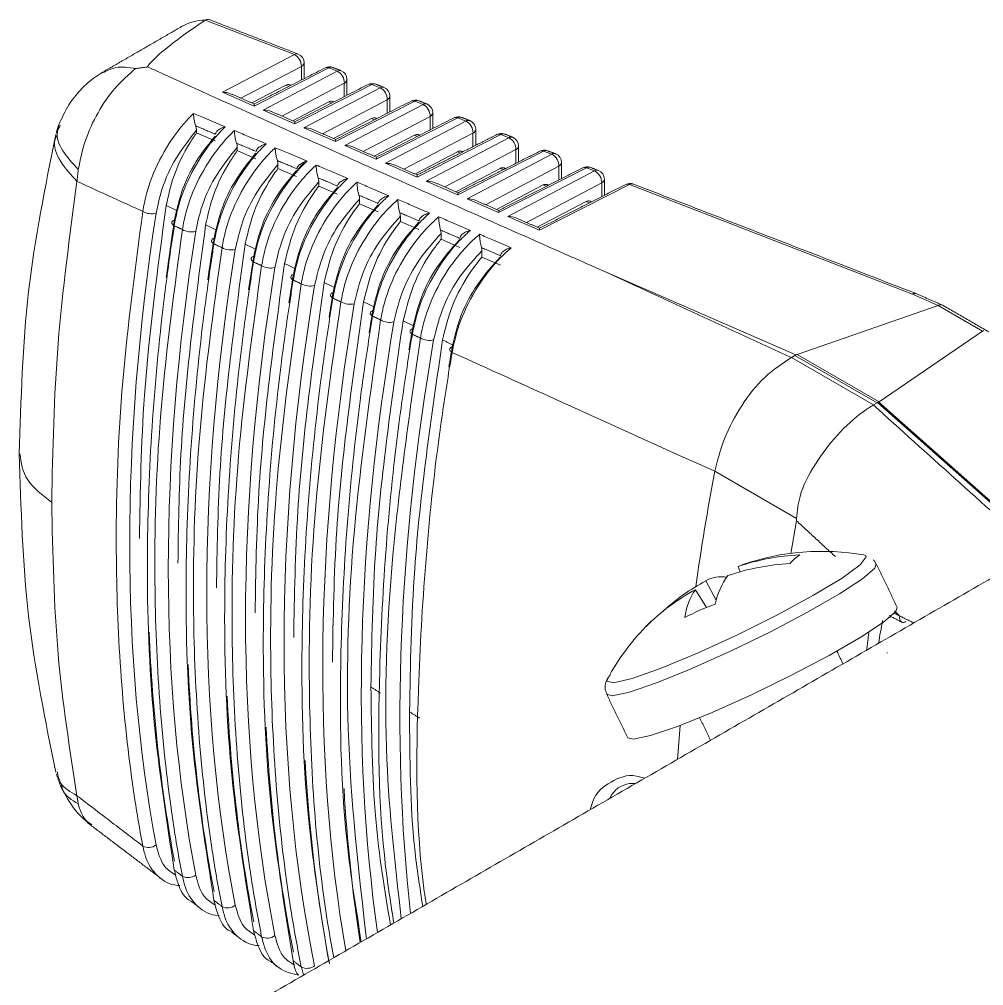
# Model space of a CAD drawing. Extents: x 12.1 to 108.7, y 1 to 80.4.
# Drawn here: x 72.065 to 73.103, y 63.331 to 64.37 of the extents above; entities that cross this region are included whole.
import ezdxf

# ---------------------------------------------------------------- set-up
doc = ezdxf.new("R2010")
doc.units = 0
doc.header["$MEASUREMENT"] = 0
doc.linetypes.add('SLD-Solid', pattern=[0])
doc.layers.add('OBJECT', color=7, linetype='CONTINUOUS')

msp = doc.modelspace()

# ---------------------------------------------------------------- linework, layer by layer
at = {"layer": 'OBJECT', "linetype": 'SLD-Solid', "lineweight": 15}
for p, q in [((72.3612, 64.3322), (72.2654, 64.3693)), ((72.2838, 64.2916), (72.3612, 64.3322)), ((72.3688, 64.3193), (72.3038, 64.2852)), ((72.3984, 64.3178), (72.3178, 64.2768)), ((72.3688, 64.3049), (72.3688, 64.3193)), ((72.4073, 64.3143), (72.3984, 64.3178)), ((72.3277, 64.2725), (72.4073, 64.3143)), ((72.3156, 64.2801), (72.352, 64.2992)), ((72.4149, 64.3015), (72.3476, 64.2661)), ((72.3552, 64.298), (72.352, 64.2992)), ((72.4446, 64.2999), (72.3617, 64.2577)), ((72.3715, 64.2534), (72.4534, 64.2964)), ((72.4149, 64.2869), (72.4149, 64.3015)), ((72.4534, 64.2964), (72.4446, 64.2999)), ((72.3178, 64.2768), (72.2838, 64.2916)), ((72.3594, 64.261), (72.3981, 64.2813)), ((72.4611, 64.2836), (72.3915, 64.2471)), ((72.4014, 64.28), (72.3981, 64.2813)), ((72.4908, 64.2819), (72.4055, 64.2386)), ((72.4153, 64.2343), (72.4996, 64.2785)), ((72.4611, 64.269), (72.4611, 64.2836)), ((72.4996, 64.2785), (72.4908, 64.2819)), ((72.3617, 64.2577), (72.3277, 64.2725)), ((72.5072, 64.2657), (72.4353, 64.228)), ((72.5072, 64.2511), (72.5072, 64.2657)), ((72.4033, 64.2419), (72.4443, 64.2634)), ((72.4475, 64.2621), (72.4443, 64.2634)), ((72.537, 64.264), (72.4493, 64.2195)), ((72.4592, 64.2152), (72.5457, 64.2606)), ((72.5457, 64.2606), (72.537, 64.264)), ((72.256, 64.2507), (72.256, 64.248)), ((72.256, 64.248), (72.2759, 64.2393)), ((72.4055, 64.2386), (72.3715, 64.2534)), ((72.4471, 64.2228), (72.4904, 64.2455)), ((72.5533, 64.2478), (72.4791, 64.2089)), ((72.4937, 64.2442), (72.4904, 64.2455)), ((72.5831, 64.2461), (72.4932, 64.2004)), ((72.5533, 64.2332), (72.5533, 64.2478)), ((72.5918, 64.2428), (72.5831, 64.2461)), ((72.4493, 64.2195), (72.4153, 64.2343)), ((72.503, 64.1961), (72.5918, 64.2428)), ((72.2998, 64.2323), (72.2998, 64.2289)), ((72.2998, 64.2289), (72.3198, 64.2202)), ((72.4909, 64.2037), (72.5365, 64.2276)), ((72.5995, 64.2299), (72.523, 64.1898)), ((72.5399, 64.2263), (72.5365, 64.2276)), ((72.6293, 64.2282), (72.537, 64.1813)), ((72.5469, 64.1771), (72.638, 64.2249)), ((72.5995, 64.2152), (72.5995, 64.2299)), ((72.638, 64.2249), (72.6293, 64.2282)), ((72.3436, 64.2138), (72.3436, 64.2098)), ((72.3586, 64.2003), (72.3688, 64.2132)), ((72.4932, 64.2004), (72.4592, 64.2152)), ((72.3436, 64.2098), (72.3636, 64.2011)), ((72.5348, 64.1846), (72.5827, 64.2097)), ((72.6456, 64.212), (72.5668, 64.1707)), ((72.6755, 64.2103), (72.5809, 64.1623)), ((72.5861, 64.2084), (72.5827, 64.2097)), ((72.5907, 64.158), (72.6841, 64.207)), ((72.6456, 64.1973), (72.6456, 64.212)), ((72.6841, 64.207), (72.6755, 64.2103)), ((72.3875, 64.1953), (72.3875, 64.1908)), ((72.537, 64.1813), (72.503, 64.1961)), ((72.5786, 64.1655), (72.6288, 64.1919)), ((72.6917, 64.1941), (72.6107, 64.1516)), ((72.7217, 64.1924), (72.6247, 64.1432)), ((72.6322, 64.1905), (72.6288, 64.1919)), ((72.6917, 64.1794), (72.6917, 64.1941)), ((73.0258, 64.0745), (72.7217, 64.1924)), ((72.3875, 64.1908), (72.4075, 64.1821)), ((72.4313, 64.1768), (72.4313, 64.1717)), ((72.4313, 64.1717), (72.4513, 64.163)), ((72.5809, 64.1623), (72.5469, 64.1771)), ((72.6225, 64.1464), (72.6749, 64.174)), ((72.6784, 64.1726), (72.6749, 64.174)), ((72.4752, 64.1583), (72.4752, 64.1526)), ((72.4752, 64.1526), (72.4951, 64.1439)), ((72.6247, 64.1432), (72.5907, 64.158)), ((72.519, 64.1397), (72.519, 64.1335)), ((72.519, 64.1335), (72.539, 64.1248)), ((72.5629, 64.121), (72.5629, 64.1144)), ((72.5629, 64.1144), (72.5828, 64.1057)), ((72.6965, 64.0981), (72.9005, 64.0092)), ((73.0537, 64.0623), (73.0258, 64.0745)), ((73.0535, 64.0622), (72.9019, 64.0097)), ((73.0535, 64.0622), (73.0537, 64.0623)), ((73.1014, 64.0346), (73.0535, 64.0622)), ((72.99, 63.9588), (73.1014, 64.0346)), ((72.8955, 64.0063), (72.8958, 64.0064)), ((72.8995, 64.0086), (72.8958, 64.0064)), ((72.8958, 64.0064), (72.9842, 63.9554)), ((72.9879, 63.9575), (72.8995, 64.0086)), ((72.9019, 64.0097), (72.99, 63.9588)), ((72.9842, 63.9554), (72.9838, 63.9552)), ((72.9842, 63.9554), (72.9879, 63.9575)), ((72.9884, 63.9578), (72.9879, 63.9575)), ((73.1657, 63.8006), (72.9884, 63.9578)), ((72.99, 63.9588), (72.9895, 63.9585)), ((72.9895, 63.9585), (73.1668, 63.8013)), ((72.9014, 63.8333), (72.8134, 63.8841)), ((72.9013, 63.8306), (72.895, 63.7956)), ((72.9757, 63.7931), (72.9738, 63.7939)), ((72.8405, 63.7758), (72.8385, 63.7814)), ((72.8036, 63.7661), (72.815, 63.7453)), ((72.8045, 63.7374), (72.7925, 63.7564)), ((73.0034, 63.7274), (73.0013, 63.7265))]:
    msp.add_line(p, q, dxfattribs=at)
at = {"layer": 'OBJECT', "linetype": 'SLD-Solid', "lineweight": 15, "flags": 128}
for points in [[(72.2322, 64.1542), (72.2311, 64.1537), (72.2302, 64.153), (72.2296, 64.1523), (72.2294, 64.1514), (72.2296, 64.1506), (72.2301, 64.1497), (72.2309, 64.1488), (72.2321, 64.148)], [(72.2748, 64.1347), (72.2737, 64.1342), (72.2728, 64.1335), (72.2723, 64.1328), (72.2721, 64.132), (72.2722, 64.1311), (72.2727, 64.1302), (72.2736, 64.1293), (72.2747, 64.1285)], [(72.3175, 64.1152), (72.3163, 64.1147), (72.3155, 64.1141), (72.3149, 64.1133), (72.3147, 64.1125), (72.3149, 64.1116), (72.3154, 64.1107), (72.3162, 64.1098), (72.3173, 64.109)], [(72.3601, 64.0957), (72.359, 64.0952), (72.3581, 64.0946), (72.3576, 64.0938), (72.3574, 64.093), (72.3575, 64.0921), (72.358, 64.0913), (72.3589, 64.0904), (72.36, 64.0896)], [(72.4028, 64.0763), (72.4017, 64.0758), (72.4008, 64.0751), (72.4003, 64.0744), (72.4001, 64.0736), (72.4002, 64.0727), (72.4007, 64.0718), (72.4016, 64.0709), (72.4027, 64.0701)], [(72.4455, 64.0568), (72.4444, 64.0563), (72.4435, 64.0557), (72.443, 64.0549), (72.4428, 64.0541), (72.4429, 64.0533), (72.4434, 64.0524), (72.4443, 64.0515), (72.4454, 64.0507)], [(72.4882, 64.0373), (72.4871, 64.0368), (72.4862, 64.0362), (72.4857, 64.0355), (72.4855, 64.0347), (72.4856, 64.0338), (72.4861, 64.0329), (72.487, 64.0321), (72.4881, 64.0313)], [(72.531, 64.0179), (72.5298, 64.0174), (72.529, 64.0168), (72.5284, 64.0161), (72.5282, 64.0152), (72.5284, 64.0144), (72.5289, 64.0135), (72.5297, 64.0127), (72.5308, 64.0118)], [(72.6978, 63.6602), (72.6972, 63.6582), (72.7044, 63.6562), (72.7245, 63.661), (72.7556, 63.672), (72.7946, 63.6882), (72.8378, 63.708), (72.8808, 63.7295), (72.9196, 63.7505), (72.9502, 63.7691), (72.9698, 63.7833), (72.9763, 63.7919), (72.9757, 63.7931)], [(72.6971, 63.644), (72.703, 63.6425), (72.7215, 63.6464), (72.7507, 63.6564), (72.788, 63.6714), (72.8301, 63.6903), (72.8732, 63.7113), (72.9136, 63.7326), (72.9476, 63.7522), (72.9722, 63.7684), (72.9853, 63.7798), (72.9869, 63.7844)], [(72.8385, 63.7814), (72.8413, 63.7827), (72.8434, 63.7835)], [(72.7198, 63.5972), (72.7257, 63.5957), (72.7442, 63.5996), (72.7734, 63.6095), (72.8107, 63.6246), (72.8527, 63.6435), (72.8959, 63.6645), (72.9363, 63.6857), (72.9703, 63.7053), (72.9949, 63.7216), (73.008, 63.733), (73.0096, 63.7375)], [(72.776, 63.6105), (72.7738, 63.583), (72.7732, 63.574)]]:
    msp.add_lwpolyline(points, dxfattribs=at)
at = {"layer": 'OBJECT', "linetype": 'SLD-Solid', "lineweight": 15}
for centre, radius, start, end in [((72.3638, 64.3283), 0.00472, 71.2035, 123.2248), ((72.3545, 64.3196), 0.0143, 359.0763, 62.2785), ((72.3617, 64.3234), 0.01, 0, 68.8055), ((72.3667, 64.3239), 0.00496, 294.6962, 354.6551), ((72.3989, 64.309), 0.01, 68.8055, 116.9342), ((72.3963, 64.3137), 0.00462, 62.4842, 114.3561), ((72.401, 64.3138), 0.00472, 71.2035, 123.2248), ((72.4099, 64.3104), 0.00472, 71.2035, 123.2248), ((72.4007, 64.3017), 0.0143, 359.0763, 62.2785), ((72.4078, 64.3055), 0.01, 0, 68.8055), ((72.4129, 64.306), 0.00496, 294.6962, 354.6551), ((72.4451, 64.291), 0.01, 68.8055, 116.9342), ((72.4425, 64.2958), 0.00462, 62.4842, 114.3561), ((72.4472, 64.2959), 0.00472, 71.2035, 123.2248), ((72.456, 64.2925), 0.00472, 71.2035, 123.2248), ((72.4468, 64.2838), 0.0143, 359.0763, 62.2785), ((72.4539, 64.2876), 0.01, 0, 68.8055), ((72.459, 64.2881), 0.00496, 294.6962, 354.6551), ((72.4913, 64.2731), 0.01, 68.8055, 116.9342), ((72.4886, 64.2779), 0.00462, 62.4842, 114.3561), ((72.4934, 64.278), 0.00472, 71.2035, 123.2248), ((72.5022, 64.2746), 0.00472, 71.2035, 123.2248), ((72.4929, 64.2659), 0.0143, 359.0763, 62.2785), ((72.5001, 64.2697), 0.01, 0, 68.8055), ((72.5051, 64.2702), 0.00496, 294.6962, 354.6551), ((72.5374, 64.2552), 0.01, 68.8055, 116.9342), ((72.5348, 64.2599), 0.00462, 62.4842, 114.3561), ((72.5395, 64.2601), 0.00472, 71.2035, 123.2248), ((72.5483, 64.2567), 0.00472, 71.2035, 123.2248), ((72.5391, 64.248), 0.0143, 359.0763, 62.2785), ((72.5462, 64.2518), 0.01, 0, 68.8055), ((72.5513, 64.2523), 0.00496, 294.6962, 354.6551), ((72.5836, 64.2373), 0.01, 68.8055, 116.9342), ((72.581, 64.242), 0.00462, 62.4842, 114.3561), ((72.5857, 64.2422), 0.00472, 71.2035, 123.2248), ((72.5944, 64.2388), 0.00472, 71.2035, 123.2248), ((72.5852, 64.2301), 0.0143, 359.0763, 62.2785), ((72.5923, 64.2339), 0.01, 0, 68.8055), ((72.5974, 64.2344), 0.00496, 294.6962, 354.6551), ((72.6298, 64.2194), 0.01, 68.8055, 116.9342), ((72.6272, 64.2241), 0.00462, 62.4842, 114.3561), ((72.6319, 64.2243), 0.00472, 71.2035, 123.2248), ((72.6406, 64.2209), 0.00472, 71.2035, 123.2248), ((72.6314, 64.2122), 0.0143, 359.0763, 62.2785), ((72.6385, 64.2161), 0.01, 0, 68.8055), ((72.3667, 64.2177), 0.00496, 294.6962, 354.6551), ((72.6435, 64.2165), 0.00496, 294.6962, 354.6551), ((72.676, 64.2015), 0.01, 68.8055, 116.9342), ((72.6733, 64.2062), 0.00462, 62.4842, 114.3561), ((72.6781, 64.2064), 0.00472, 71.2035, 123.2248), ((72.6867, 64.203), 0.00472, 71.2035, 123.2248), ((72.6775, 64.1944), 0.0143, 359.0763, 62.2785), ((72.6846, 64.1982), 0.01, 0, 68.8055), ((72.6897, 64.1986), 0.00496, 294.6962, 354.6551), ((72.7221, 64.1836), 0.01, 68.8055, 116.9342), ((72.7195, 64.1883), 0.00462, 62.4842, 114.3561), ((72.7242, 64.1885), 0.00472, 71.2035, 123.2248), ((72.2076, 64.1796), 0.0187, 239.8059, 285.2609), ((72.2502, 64.1602), 0.0188, 239.7922, 285.0336), ((72.2929, 64.1408), 0.0188, 239.7787, 284.8065), ((72.3355, 64.1214), 0.0189, 239.7654, 284.5795), ((72.3782, 64.1021), 0.019, 239.7522, 284.3525), ((72.4209, 64.0827), 0.0191, 239.7392, 284.1256), ((72.4637, 64.0633), 0.0192, 239.7264, 283.8989), ((72.5064, 64.044), 0.0193, 239.7137, 283.6722), ((75.5588, 63.3662), 2.7938, 169.3202, 171.8991), ((72.9286, 63.5354), 0.2624, 80.085, 108.954), ((72.9144, 63.5598), 0.2343, 92.3872, 108.8897), ((72.9366, 63.7469), 0.0568, 124.2126, 138.1308), ((72.9079, 63.5374), 0.2477, 93.1528, 108.9493), ((72.9139, 63.5622), 0.2318, 118.4256, 132.2738), ((72.8214, 63.732), 0.0385, 82.7436, 117.6892), ((72.8928, 63.7244), 0.0807, 144.1073, 168.066), ((72.8998, 63.5569), 0.2266, 118.286, 135.0523), ((72.846, 63.719), 0.0653, 145.0882, 173.1928), ((72.9215, 63.4511), 0.3093, 110.358, 116.9721), ((72.7667, 63.6961), 0.0342, 124.957, 142.5574), ((73.0179, 63.7262), 0.00573, 160.5554, 232.2582), ((72.9286, 63.5354), 0.2624, 135.2373, 151.5923), ((73.0161, 63.7256), 0.00429, 246.7068, 306.6068), ((72.2044, 63.4924), 0.0132, 241.8132, 307.9176), ((72.247, 63.4599), 0.0131, 241.8322, 308.0979), ((72.2895, 63.4273), 0.0131, 241.8511, 308.2774), ((72.3322, 63.3947), 0.0131, 241.8699, 308.456), ((72.3748, 63.3622), 0.013, 241.8887, 308.634)]:
    msp.add_arc(centre, radius, start, end, dxfattribs=at)
for centre, major_axis, ratio, start_param, end_param in [((73.8338, 65.1438), (1.6313, 0.8299), 0.038746, 2.843277, 3.084391), ((72.304, 64.2607), (-0.0646, 0.1012), 0.604584, 5.923652, 6.256547), ((72.3516, 64.2907), (0.00492, 0.00878), 0.569277, 0.080603, 0.718914), ((72.2843, 64.2828), (0.014, 0.0005), 0.628267, 0.919072, 1.582997), ((72.3183, 64.268), (-0.0003, 0.011), 0.034338, 0.016182, 0.647743), ((72.3977, 64.2729), (0.00492, 0.00878), 0.569277, 0.080603, 0.718914), ((72.3282, 64.2637), (0.014, 0.0005), 0.628267, 0.919072, 1.582997), ((72.3621, 64.2489), (-0.0003, 0.011), 0.034338, 0.016182, 0.647743), ((72.4438, 64.255), (0.00492, 0.00878), 0.569277, 0.080603, 0.718914), ((72.372, 64.2446), (0.014, 0.0005), 0.628267, 0.919072, 1.582997), ((72.49, 64.2371), (0.00492, 0.00878), 0.569277, 0.080603, 0.718914), ((72.406, 64.2298), (-0.0003, 0.011), 0.034338, 0.016182, 0.647743), ((72.4158, 64.2255), (0.014, 0.0005), 0.628267, 0.919072, 1.582997), ((72.5361, 64.2192), (0.00492, 0.00878), 0.569277, 0.080603, 0.718914), ((72.4498, 64.2107), (-0.0003, 0.011), 0.034338, 0.016182, 0.647743), ((72.4597, 64.2064), (0.014, 0.0005), 0.628267, 0.919072, 1.582997), ((72.4937, 64.1916), (-0.0003, 0.011), 0.034338, 0.016182, 0.647743), ((72.5822, 64.2013), (0.00492, 0.00878), 0.569277, 0.080603, 0.718914), ((72.5035, 64.1873), (0.014, 0.0005), 0.628267, 0.919072, 1.582997), ((72.6284, 64.1834), (0.00492, 0.00878), 0.569277, 0.080603, 0.718914), ((72.5375, 64.1725), (-0.0003, 0.011), 0.034338, 0.016182, 0.647743), ((72.5474, 64.1683), (0.014, 0.0005), 0.628267, 0.919072, 1.582997), ((72.6745, 64.1655), (0.00492, 0.00878), 0.569277, 0.080603, 0.718914), ((73.7492, 64.6936), (1.1115, 1.8919), 0.582398, 2.169762, 2.551345), ((72.5814, 64.1534), (-0.0003, 0.011), 0.034338, 0.016182, 0.647743), ((73.7419, 64.6961), (1.0831, 1.909), 0.572321, 2.15814, 2.190328), ((72.5912, 64.1492), (0.014, 0.0005), 0.628267, 0.919072, 1.582997), ((73.793, 64.6683), (1.1131, 1.8947), 0.582398, 2.166348, 2.554759), ((72.6252, 64.1344), (-0.0003, 0.011), 0.034338, 0.016182, 0.647743), ((73.7857, 64.6708), (1.0847, 1.9119), 0.572321, 2.154729, 2.178008), ((73.8368, 64.643), (1.1148, 1.8975), 0.582398, 2.162943, 2.558164), ((73.8296, 64.6455), (1.0863, 1.9147), 0.572321, 2.151325, 2.169909), ((73.8807, 64.6177), (1.1164, 1.9003), 0.582398, 2.159546, 2.561561), ((73.8734, 64.6202), (1.0879, 1.9175), 0.572321, 2.14793, 2.163611), ((77.2004, 63.6137), (13.5547, -5.7964), 0.094066, 4.414161, 4.429673), ((73.9245, 64.5923), (1.1181, 1.9031), 0.582398, 2.156157, 2.56495), ((73.9172, 64.5949), (1.0895, 1.9203), 0.572321, 2.144543, 2.15825), ((73.0263, 64.0657), (0.00381, 0.00925), 0.627458, 6.270378, 6.934303), ((73.9684, 64.567), (1.1197, 1.9059), 0.582398, 2.152776, 2.537975), ((73.9611, 64.5696), (1.0911, 1.9232), 0.572321, 2.141164, 2.153476), ((73.0538, 64.0537), (0.00451, 0.00894), 0.611471, 6.248669, 6.981626), ((74.0122, 64.5417), (1.1214, 1.9087), 0.582398, 2.149403, 2.509386), ((74.0049, 64.5443), (1.0927, 1.926), 0.572321, 2.137793, 2.149475), ((73.1276, 64.0111), (0.0265, -0.0233), 0.210002, 2.946507, 3.087108), ((74.056, 64.5164), (1.123, 1.9115), 0.582398, 2.146038, 2.480995), ((74.0488, 64.519), (1.0943, 1.9288), 0.572321, 2.13443, 2.14556), ((72.2084, 64.3095), (0.6956, -0.2962), 0.103903, 6.205233, 6.218324), ((72.2079, 64.3098), (0.7011, -0.2946), 0.096518, 6.162996, 6.176085), ((74.7004, 64.5758), (5.6696, -4.8663), 0.21421, 4.59186, 4.623677), ((74.6661, 64.1545), (1.2702, 1.8309), 0.625269, 2.197871, 2.21043), ((73.7419, 64.6961), (1.0831, 1.909), 0.572321, 2.397862, 2.545511), ((73.7857, 64.6708), (1.0847, 1.9119), 0.572321, 2.402525, 2.548922), ((73.8296, 64.6455), (1.0863, 1.9147), 0.572321, 2.40668, 2.552326), ((73.8734, 64.6202), (1.0879, 1.9175), 0.572321, 2.410427, 2.555721), ((73.9172, 64.5949), (1.0895, 1.9203), 0.572321, 2.415618, 2.546706), ((73.9611, 64.5696), (1.0911, 1.9232), 0.572321, 2.417459, 2.515544)]:
    msp.add_ellipse(centre, major_axis=major_axis, ratio=ratio, start_param=start_param, end_param=end_param, dxfattribs=at)
for points, degree in [([(72.2654, 64.3693), (72.2652, 64.3692)], 1), ([(72.3653, 64.3327), (72.2698, 64.3698)], 1), ([(72.2411, 64.363), (72.1545, 64.3129)], 1), ([(72.1905, 64.3171), (72.1829, 64.3105), (72.1678, 64.2973), (72.1493, 64.2701), (72.1352, 64.2398), (72.131, 64.219), (72.1288, 64.2085)], 3), ([(72.1905, 64.3171), (72.2034, 64.3189)], 1), ([(72.3944, 64.3179), (72.318, 64.279)], 1), ([(72.3717, 64.3063), (72.3717, 64.3234)], 1), ([(72.4114, 64.3148), (72.4025, 64.3183)], 1), ([(72.3575, 64.2992), (72.3561, 64.2997)], 1), ([(72.4406, 64.3), (72.3618, 64.26)], 1), ([(72.4178, 64.2884), (72.4178, 64.3055)], 1), ([(72.4576, 64.2969), (72.4487, 64.3004)], 1), ([(72.318, 64.2791), (72.2926, 64.2901)], 1), ([(72.4639, 64.2705), (72.4639, 64.2876)], 1), ([(72.4037, 64.2812), (72.4022, 64.2818)], 1), ([(72.4867, 64.2821), (72.4057, 64.2409)], 1), ([(72.5037, 64.2791), (72.4949, 64.2825)], 1), ([(72.3618, 64.26), (72.3364, 64.271)], 1), ([(72.5101, 64.2525), (72.5101, 64.2697)], 1), ([(72.5498, 64.2612), (72.5411, 64.2646)], 1), ([(72.1078, 64.2563), (72.1051, 64.2479)], 1), ([(72.2762, 64.2466), (72.2551, 64.2555)], 1), ([(72.4499, 64.2633), (72.4483, 64.2639)], 1), ([(72.5329, 64.2642), (72.4495, 64.2218)], 1), ([(72.4057, 64.2409), (72.3802, 64.2519)], 1), ([(72.5791, 64.2462), (72.4933, 64.2027)], 1), ([(72.4961, 64.2454), (72.4945, 64.2461)], 1), ([(72.5562, 64.2346), (72.5562, 64.2518)], 1), ([(72.596, 64.2433), (72.5872, 64.2467)], 1), ([(72.32, 64.228), (72.299, 64.2369)], 1), ([(72.6023, 64.2167), (72.6023, 64.2339)], 1), ([(72.4495, 64.2218), (72.4241, 64.2328)], 1), ([(72.6253, 64.2283), (72.5372, 64.1836)], 1), ([(72.5422, 64.2275), (72.5406, 64.2282)], 1), ([(72.6421, 64.2254), (72.6334, 64.2287)], 1), ([(72.3638, 64.2094), (72.3429, 64.2182)], 1), ([(72.4933, 64.2027), (72.4679, 64.2138)], 1), ([(72.6485, 64.1988), (72.6485, 64.2161)], 1), ([(72.1288, 64.2085), (72.1274, 64.1958)], 1), ([(72.6714, 64.2104), (72.581, 64.1645)], 1), ([(72.5884, 64.2096), (72.5867, 64.2103)], 1), ([(72.6882, 64.2075), (72.6796, 64.2108)], 1), ([(72.1982, 64.1635), (72.1274, 64.1958)], 1), ([(72.4076, 64.1907), (72.3868, 64.1996)], 1), ([(72.5372, 64.1836), (72.5118, 64.1947)], 1), ([(72.7176, 64.1925), (72.6249, 64.1454)], 1), ([(72.6346, 64.1917), (72.6329, 64.1924)], 1), ([(72.6946, 64.1808), (72.6946, 64.1982)], 1), ([(73.03, 64.075), (72.7258, 64.1929)], 1), ([(72.4514, 64.172), (72.4307, 64.1809)], 1), ([(72.581, 64.1645), (72.5556, 64.1756)], 1), ([(72.6808, 64.1738), (72.679, 64.1745)], 1), ([(72.2353, 64.1641), (72.2234, 64.1699)], 1), ([(72.4952, 64.1533), (72.4746, 64.1621)], 1), ([(72.6249, 64.1454), (72.5995, 64.1565)], 1), ([(72.2408, 64.144), (72.2321, 64.148)], 1), ([(72.2777, 64.1433), (72.2658, 64.1491)], 1), ([(72.5391, 64.1345), (72.5184, 64.1434)], 1), ([(72.2834, 64.1245), (72.2747, 64.1285)], 1), ([(72.3202, 64.1225), (72.3083, 64.1283)], 1), ([(72.5829, 64.1158), (72.5623, 64.1246)], 1), ([(72.326, 64.1051), (72.3173, 64.109)], 1), ([(72.3627, 64.1017), (72.3507, 64.1076)], 1), ([(72.3686, 64.0856), (72.36, 64.0896)], 1), ([(72.4052, 64.0811), (72.3932, 64.0869)], 1), ([(72.4113, 64.0662), (72.4027, 64.0701)], 1), ([(73.0581, 64.0627), (73.0302, 64.0749)], 1), ([(72.4476, 64.0604), (72.4356, 64.0663)], 1), ([(73.1081, 64.0339), (73.0585, 64.0625)], 1), ([(72.454, 64.0468), (72.4454, 64.0507)], 1), ([(72.4902, 64.0399), (72.4781, 64.0457)], 1), ([(72.4967, 64.0273), (72.4881, 64.0313)], 1), ([(72.5327, 64.0193), (72.5206, 64.0252)], 1), ([(73.4695, 63.976), (72.126, 63.2004)], 1), ([(72.9884, 63.9578), (72.9895, 63.9585)], 1), ([(72.8134, 63.8841), (72.8133, 63.8839)], 1), ([(72.9013, 63.8306), (72.9014, 63.8333)], 1), ([(72.943, 63.7921), (72.9013, 63.8306)], 1), ([(73.0096, 63.7375), (72.9869, 63.7844)], 1), ([(73.0009, 63.7287), (73.0144, 63.7216)], 1), ([(73.0059, 63.7316), (73.0125, 63.7281)], 1), ([(73.0125, 63.7281), (73.0065, 63.7337)], 1), ([(73.0125, 63.7281), (73.0275, 63.7208)], 1), ([(72.9767, 63.6915), (72.979, 63.7109)], 1), ([(72.9512, 63.6768), (72.9447, 63.6904)], 1), ([(72.9983, 63.6886), (72.9991, 63.6886)], 1), ([(72.4436, 63.6519), (72.4537, 63.6453)], 1), ([(72.6971, 63.644), (72.7198, 63.5972)], 1), ([(72.4851, 63.6252), (72.4956, 63.6185)], 1), ([(72.797, 63.6189), (72.8088, 63.5946)], 1), ([(72.1051, 63.5584), (72.1096, 63.5457)], 1), ([(72.1982, 63.4808), (72.1274, 63.5349)], 1), ([(72.1288, 63.5261), (72.1274, 63.5349)], 1), ([(72.1385, 63.506), (72.2172, 63.4464)], 1), ([(72.2408, 63.4483), (72.2321, 63.4549)], 1), ([(72.2508, 63.4209), (72.2597, 63.4141)], 1), ([(72.2834, 63.4157), (72.2747, 63.4224)], 1), ([(72.2933, 63.3886), (72.3023, 63.3818)], 1), ([(72.326, 63.3832), (72.3173, 63.3898)], 1), ([(72.336, 63.3563), (72.345, 63.3496)], 1), ([(72.3686, 63.3507), (72.36, 63.3573)], 1), ([(72.3713, 63.342), (72.3686, 63.3507)], 1)]:
    msp.add_open_spline(points, degree=degree, dxfattribs=at)
for points, knots in [([(72.2654, 64.3693), (72.2662, 64.3697), (72.2677, 64.3703), (72.2691, 64.3699), (72.2698, 64.3697)], [0, 0, 0, 0, 0.522289, 1, 1, 1, 1]), ([(72.1549, 64.3124), (72.1595, 64.3148), (72.1698, 64.3202), (72.1831, 64.3182), (72.1905, 64.3171)], [0, 0, 0, 0, 0.448719, 1, 1, 1, 1]), ([(72.2034, 64.3189), (72.2073, 64.3172), (72.227, 64.3082), (72.3099, 64.2706), (72.4696, 64.1984), (72.615, 64.1341), (72.6965, 64.0981)], [0, 0, 0, 0, 0.024148, 0.120739, 0.507103, 1, 1, 1, 1]), ([(72.1547, 64.3131), (72.1509, 64.3106), (72.1429, 64.3055), (72.1301, 64.2935), (72.1173, 64.2775), (72.1112, 64.264), (72.1079, 64.2567)], [0, 0, 0, 0, 0.1971537, 0.4186207, 0.6838744, 1, 1, 1, 1]), ([(72.1982, 64.1635), (72.1993, 64.1694), (72.2026, 64.1875), (72.215, 64.219), (72.2327, 64.2467), (72.2461, 64.2622), (72.2512, 64.2673), (72.2528, 64.2689)], [0, 0, 0, 0, 0.161729, 0.488573, 0.814943, 0.942319, 1, 1, 1, 1]), ([(72.2528, 64.2689), (72.2575, 64.267), (72.2688, 64.2622), (72.2802, 64.2574), (72.2869, 64.2546)], [0, 0, 0, 0, 0.412316, 1, 1, 1, 1]), ([(72.2551, 64.2555), (72.2547, 64.2566), (72.254, 64.2592), (72.2531, 64.2636), (72.2528, 64.2668), (72.2528, 64.2686), (72.2528, 64.2689), (72.2528, 64.2689)], [0, 0, 0, 0, 0.236919, 0.528787, 0.900003, 0.991341, 1, 1, 1, 1]), ([(72.1095, 64.2561), (72.1082, 64.2538), (72.104, 64.2462), (72.11, 64.229), (72.1227, 64.2152), (72.1288, 64.2085)], [0, 0, 0, 0, 0.184732, 0.606125, 1, 1, 1, 1]), ([(72.2869, 64.2546), (72.2853, 64.253), (72.2793, 64.247), (72.2652, 64.2302), (72.2475, 64.2012), (72.2361, 64.1705), (72.233, 64.1533), (72.2321, 64.148)], [0, 0, 0, 0, 0.057873, 0.218011, 0.538018, 0.858388, 1, 1, 1, 1]), ([(72.2551, 64.2555), (72.2552, 64.2553), (72.2556, 64.254), (72.2559, 64.2523), (72.256, 64.251), (72.256, 64.2507)], [0, 0, 0, 0, 0.112372, 0.784075, 1, 1, 1, 1]), ([(72.2869, 64.2546), (72.2868, 64.2546), (72.2864, 64.2545), (72.284, 64.2537), (72.2805, 64.2521), (72.2773, 64.2493), (72.2765, 64.2474), (72.2762, 64.2466)], [0, 0, 0, 0, 0.008287, 0.094553, 0.478398, 0.770552, 1, 1, 1, 1]), ([(72.1046, 64.2462), (72.0933, 64.1901), (72.0705, 64.0774), (72.0671, 63.9612), (72.0654, 63.9028)], [0, 0, 0, 0, 0.497074, 1, 1, 1, 1]), ([(72.106, 64.2457), (72.1051, 64.2439), (72.1012, 64.2356), (72.1076, 64.2173), (72.121, 64.2028), (72.1274, 64.1958)], [0, 0, 0, 0, 0.124907, 0.577908, 1, 1, 1, 1]), ([(72.256, 64.2507), (72.2484, 64.2412), (72.2333, 64.2221), (72.2185, 64.1901), (72.2143, 64.1703), (72.2125, 64.1616)], [0, 0, 0, 0, 0.357964, 0.715857, 1, 1, 1, 1]), ([(72.2234, 64.1699), (72.2257, 64.1803), (72.2306, 64.2029), (72.2438, 64.2299), (72.2536, 64.2445), (72.256, 64.248)], [0, 0, 0, 0, 0.393565, 0.855353, 1, 1, 1, 1]), ([(72.2322, 64.1542), (72.2347, 64.1654), (72.2398, 64.1879), (72.2561, 64.2199), (72.2698, 64.2369), (72.2759, 64.2445)], [0, 0, 0, 0, 0.356145, 0.712376, 1, 1, 1, 1]), ([(72.2408, 64.144), (72.2419, 64.15), (72.2452, 64.1681), (72.2577, 64.1996), (72.2757, 64.2276), (72.2896, 64.2435), (72.2951, 64.2489), (72.2967, 64.2505)], [0, 0, 0, 0, 0.159551, 0.48199, 0.803962, 0.942061, 1, 1, 1, 1]), ([(72.2967, 64.2505), (72.3014, 64.2485), (72.3128, 64.2437), (72.3242, 64.2389), (72.3308, 64.2361)], [0, 0, 0, 0, 0.4123561, 1, 1, 1, 1]), ([(72.299, 64.2369), (72.2987, 64.238), (72.2979, 64.2404), (72.2971, 64.2448), (72.2968, 64.2481), (72.2967, 64.25), (72.2967, 64.2504), (72.2967, 64.2505)], [0, 0, 0, 0, 0.225635, 0.506976, 0.868217, 0.991454, 1, 1, 1, 1]), ([(72.3308, 64.2361), (72.3292, 64.2345), (72.3231, 64.2285), (72.3089, 64.2119), (72.291, 64.1832), (72.279, 64.152), (72.2757, 64.1343), (72.2747, 64.1285)], [0, 0, 0, 0, 0.058136, 0.216179, 0.531949, 0.848067, 1, 1, 1, 1]), ([(72.299, 64.2369), (72.2991, 64.2367), (72.2995, 64.2355), (72.2998, 64.2339), (72.2998, 64.2326), (72.2998, 64.2323)], [0, 0, 0, 0, 0.097628, 0.793536, 1, 1, 1, 1]), ([(72.3308, 64.2361), (72.3308, 64.2361), (72.3302, 64.236), (72.3277, 64.2352), (72.3242, 64.2335), (72.321, 64.2307), (72.3203, 64.2288), (72.32, 64.228)], [0, 0, 0, 0, 0.008198, 0.119701, 0.493719, 0.776727, 1, 1, 1, 1]), ([(72.2998, 64.2323), (72.2922, 64.2229), (72.2769, 64.2041), (72.2615, 64.1717), (72.2571, 64.1514), (72.2551, 64.1421)], [0, 0, 0, 0, 0.352325, 0.704581, 1, 1, 1, 1]), ([(72.2658, 64.1491), (72.2682, 64.1599), (72.2733, 64.1828), (72.2871, 64.2104), (72.2973, 64.2252), (72.2998, 64.2289)], [0, 0, 0, 0, 0.398446, 0.849042, 1, 1, 1, 1]), ([(72.2748, 64.1347), (72.2774, 64.1459), (72.2825, 64.1684), (72.2991, 64.2009), (72.3133, 64.2182), (72.3198, 64.2261)], [0, 0, 0, 0, 0.350806, 0.701696, 1, 1, 1, 1]), ([(72.2834, 64.1245), (72.2845, 64.1305), (72.2879, 64.1486), (72.3005, 64.1801), (72.3188, 64.2085), (72.3331, 64.2247), (72.339, 64.2304), (72.3407, 64.232)], [0, 0, 0, 0, 0.157481, 0.475733, 0.793524, 0.941799, 1, 1, 1, 1]), ([(72.3407, 64.232), (72.3454, 64.23), (72.3567, 64.2252), (72.3681, 64.2204), (72.3748, 64.2176)], [0, 0, 0, 0, 0.412394, 1, 1, 1, 1]), ([(72.3429, 64.2182), (72.3426, 64.2193), (72.3419, 64.2218), (72.3411, 64.2261), (72.3407, 64.2295), (72.3407, 64.2314), (72.3407, 64.2319), (72.3407, 64.232)], [0, 0, 0, 0, 0.220758, 0.494543, 0.847827, 0.99156, 1, 1, 1, 1]), ([(72.3436, 64.2138), (72.3359, 64.2045), (72.3205, 64.186), (72.3045, 64.1532), (72.2999, 64.1324), (72.2977, 64.1226)], [0, 0, 0, 0, 0.347005, 0.693943, 1, 1, 1, 1]), ([(72.3748, 64.2176), (72.3731, 64.216), (72.367, 64.2101), (72.3527, 64.1937), (72.3344, 64.1651), (72.3219, 64.1335), (72.3185, 64.1153), (72.3173, 64.109)], [0, 0, 0, 0, 0.058402, 0.214452, 0.526193, 0.838268, 1, 1, 1, 1]), ([(72.326, 64.1051), (72.3271, 64.1111), (72.3306, 64.1292), (72.3432, 64.1607), (72.3619, 64.1895), (72.3766, 64.2059), (72.383, 64.2118), (72.3847, 64.2134)], [0, 0, 0, 0, 0.155511, 0.469779, 0.783591, 0.941534, 1, 1, 1, 1]), ([(72.3429, 64.2182), (72.3429, 64.2181), (72.3433, 64.2169), (72.3436, 64.2154), (72.3436, 64.2141), (72.3436, 64.2138)], [0, 0, 0, 0, 0.081377, 0.802653, 1, 1, 1, 1]), ([(72.3748, 64.2176), (72.3747, 64.2176), (72.374, 64.2174), (72.3714, 64.2166), (72.3679, 64.2148), (72.3648, 64.2121), (72.3641, 64.2102), (72.3638, 64.2094)], [0, 0, 0, 0, 0.0081139, 0.14385, 0.5082408, 0.7825536, 1, 1, 1, 1]), ([(72.3847, 64.2134), (72.3893, 64.2115), (72.4007, 64.2067), (72.4121, 64.2019), (72.4187, 64.199)], [0, 0, 0, 0, 0.41243, 1, 1, 1, 1]), ([(72.3868, 64.1996), (72.3865, 64.2006), (72.3858, 64.2031), (72.385, 64.2073), (72.3847, 64.2108), (72.3847, 64.2128), (72.3847, 64.2134), (72.3847, 64.2134)], [0, 0, 0, 0, 0.216117, 0.482661, 0.828146, 0.991661, 1, 1, 1, 1]), ([(72.3083, 64.1283), (72.3114, 64.1416), (72.3175, 64.1672), (72.3329, 64.1949), (72.3422, 64.2078), (72.3436, 64.2098)], [0, 0, 0, 0, 0.476713, 0.917132, 1, 1, 1, 1]), ([(72.3175, 64.1152), (72.3201, 64.1265), (72.3252, 64.1489), (72.3421, 64.1819), (72.3567, 64.1994), (72.3636, 64.2076)], [0, 0, 0, 0, 0.345761, 0.691605, 1, 1, 1, 1]), ([(72.1274, 64.1958), (72.1196, 64.1372), (72.1037, 64.0191), (72.1014, 63.9069), (72.1002, 63.8505)], [0, 0, 0, 0, 0.496376, 1, 1, 1, 1]), ([(72.3875, 64.1953), (72.3797, 64.1862), (72.3641, 64.1679), (72.3475, 64.1347), (72.3426, 64.1134), (72.3403, 64.1031)], [0, 0, 0, 0, 0.341978, 0.683892, 1, 1, 1, 1]), ([(72.4187, 64.199), (72.417, 64.1974), (72.4108, 64.1916), (72.3964, 64.1753), (72.3779, 64.147), (72.3649, 64.115), (72.3613, 64.0963), (72.36, 64.0896)], [0, 0, 0, 0, 0.058671, 0.212823, 0.520728, 0.828954, 1, 1, 1, 1]), ([(72.3686, 64.0856), (72.3698, 64.0916), (72.3733, 64.1098), (72.386, 64.1412), (72.405, 64.1704), (72.4202, 64.1871), (72.4269, 64.1933), (72.4286, 64.1949)], [0, 0, 0, 0, 0.153635, 0.464106, 0.774128, 0.941266, 1, 1, 1, 1]), ([(72.3868, 64.1996), (72.3868, 64.1995), (72.3872, 64.1983), (72.3875, 64.1968), (72.3875, 64.1956), (72.3875, 64.1953)], [0, 0, 0, 0, 0.063516, 0.811443, 1, 1, 1, 1]), ([(72.4187, 64.199), (72.4187, 64.199), (72.4178, 64.1988), (72.4152, 64.198), (72.4116, 64.1961), (72.4085, 64.1934), (72.4079, 64.1915), (72.4076, 64.1907)], [0, 0, 0, 0, 0.008033, 0.167032, 0.522009, 0.788055, 1, 1, 1, 1]), ([(72.4286, 64.1949), (72.4333, 64.1929), (72.4447, 64.1881), (72.456, 64.1833), (72.4627, 64.1804)], [0, 0, 0, 0, 0.412464, 1, 1, 1, 1]), ([(72.4307, 64.1809), (72.4304, 64.1819), (72.4297, 64.1843), (72.429, 64.1885), (72.4286, 64.1921), (72.4286, 64.1942), (72.4286, 64.1948), (72.4286, 64.1949)], [0, 0, 0, 0, 0.211698, 0.471304, 0.809147, 0.991758, 1, 1, 1, 1]), ([(72.3507, 64.1076), (72.354, 64.1212), (72.3603, 64.1471), (72.3762, 64.1754), (72.3858, 64.1884), (72.3875, 64.1908)], [0, 0, 0, 0, 0.477152, 0.907814, 1, 1, 1, 1]), ([(72.3601, 64.0957), (72.3628, 64.107), (72.368, 64.1295), (72.3852, 64.1629), (72.4002, 64.1806), (72.4075, 64.1891)], [0, 0, 0, 0, 0.340986, 0.682054, 1, 1, 1, 1]), ([(72.4313, 64.1768), (72.4235, 64.1678), (72.4078, 64.1497), (72.3906, 64.1162), (72.3855, 64.0944), (72.3829, 64.0836)], [0, 0, 0, 0, 0.337221, 0.67438, 1, 1, 1, 1]), ([(72.3932, 64.0869), (72.3966, 64.1008), (72.403, 64.1271), (72.4195, 64.1559), (72.4294, 64.1691), (72.4313, 64.1717)], [0, 0, 0, 0, 0.477552, 0.899063, 1, 1, 1, 1]), ([(72.4627, 64.1804), (72.4609, 64.1788), (72.4547, 64.1731), (72.4401, 64.157), (72.4214, 64.1288), (72.4079, 64.0964), (72.4041, 64.0773), (72.4027, 64.0701)], [0, 0, 0, 0, 0.058943, 0.211285, 0.515535, 0.820092, 1, 1, 1, 1]), ([(72.4113, 64.0662), (72.4125, 64.0722), (72.416, 64.0904), (72.4288, 64.1218), (72.4481, 64.1513), (72.4637, 64.1683), (72.4708, 64.1747), (72.4726, 64.1763)], [0, 0, 0, 0, 0.1518446, 0.4586955, 0.7651034, 0.9409947, 1, 1, 1, 1]), ([(72.4307, 64.1809), (72.4307, 64.1808), (72.431, 64.1797), (72.4313, 64.1783), (72.4313, 64.177), (72.4313, 64.1768)], [0, 0, 0, 0, 0.043931, 0.819919, 1, 1, 1, 1]), ([(72.4627, 64.1804), (72.4626, 64.1804), (72.4616, 64.1802), (72.4589, 64.1793), (72.4552, 64.1774), (72.4523, 64.1747), (72.4517, 64.1728), (72.4514, 64.172)], [0, 0, 0, 0, 0.007956, 0.189278, 0.535067, 0.793252, 1, 1, 1, 1]), ([(72.4746, 64.1621), (72.4743, 64.1632), (72.4736, 64.1656), (72.4729, 64.1697), (72.4726, 64.1734), (72.4725, 64.1755), (72.4726, 64.1762), (72.4726, 64.1763)], [0, 0, 0, 0, 0.207488, 0.460443, 0.790805, 0.99185, 1, 1, 1, 1]), ([(72.4726, 64.1763), (72.4772, 64.1743), (72.4886, 64.1695), (72.5, 64.1646), (72.5066, 64.1618)], [0, 0, 0, 0, 0.412497, 1, 1, 1, 1]), ([(72.1982, 63.4808), (72.1973, 63.4857), (72.1928, 63.5099), (72.1766, 63.6137), (72.1663, 63.7741), (72.1738, 63.9801), (72.19, 64.1022), (72.1982, 64.1635)], [0, 0, 0, 0, 0.023792, 0.118973, 0.500646, 0.749188, 1, 1, 1, 1]), ([(72.2234, 64.1699), (72.2141, 64.1012), (72.1975, 63.9785), (72.1954, 63.8625), (72.1945, 63.8116)], [0, 0, 0, 0, 0.560761, 1, 1, 1, 1]), ([(72.4028, 64.0763), (72.4055, 64.0875), (72.4107, 64.11), (72.4282, 64.1438), (72.4437, 64.1617), (72.4513, 64.1705)], [0, 0, 0, 0, 0.336461, 0.673003, 1, 1, 1, 1]), ([(72.5066, 64.1618), (72.5049, 64.1602), (72.4986, 64.1545), (72.4838, 64.1386), (72.4649, 64.1106), (72.4509, 64.0779), (72.4469, 64.0582), (72.4454, 64.0507)], [0, 0, 0, 0, 0.059218, 0.209832, 0.510595, 0.811653, 1, 1, 1, 1]), ([(72.4746, 64.1621), (72.4746, 64.1621), (72.4749, 64.161), (72.4751, 64.1596), (72.4752, 64.1585), (72.4752, 64.1583)], [0, 0, 0, 0, 0.0224973, 0.8280924, 1, 1, 1, 1]), ([(72.5066, 64.1618), (72.5066, 64.1618), (72.5055, 64.1615), (72.5026, 64.1606), (72.4989, 64.1587), (72.4961, 64.156), (72.4955, 64.1541), (72.4952, 64.1533)], [0, 0, 0, 0, 0.007883, 0.210618, 0.547453, 0.798165, 1, 1, 1, 1]), ([(72.4752, 64.1583), (72.4673, 64.1493), (72.4514, 64.1315), (72.4336, 64.0977), (72.4283, 64.0754), (72.4256, 64.0642)], [0, 0, 0, 0, 0.332714, 0.665366, 1, 1, 1, 1]), ([(72.4356, 64.0663), (72.4392, 64.0805), (72.4458, 64.1071), (72.4628, 64.1364), (72.473, 64.1498), (72.4752, 64.1526)], [0, 0, 0, 0, 0.477916, 0.890823, 1, 1, 1, 1]), ([(72.4455, 64.0568), (72.4482, 64.068), (72.4535, 64.0905), (72.4713, 64.1248), (72.4872, 64.1429), (72.4951, 64.1519)], [0, 0, 0, 0, 0.332167, 0.664414, 1, 1, 1, 1]), ([(72.454, 64.0468), (72.4552, 64.0528), (72.4588, 64.0709), (72.4716, 64.1024), (72.4913, 64.1322), (72.5072, 64.1495), (72.5147, 64.156), (72.5165, 64.1576)], [0, 0, 0, 0, 0.1501359, 0.4535307, 0.7564878, 0.9407209, 1, 1, 1, 1]), ([(72.5165, 64.1576), (72.5212, 64.1556), (72.5326, 64.1508), (72.5439, 64.146), (72.5506, 64.1431)], [0, 0, 0, 0, 0.412528, 1, 1, 1, 1]), ([(72.5184, 64.1434), (72.5182, 64.1444), (72.5176, 64.1468), (72.5169, 64.1509), (72.5165, 64.1546), (72.5165, 64.1568), (72.5165, 64.1576), (72.5165, 64.1576)], [0, 0, 0, 0, 0.203476, 0.450054, 0.773099, 0.991938, 1, 1, 1, 1]), ([(72.2321, 64.148), (72.2312, 64.1421), (72.2267, 64.1128), (72.2105, 63.9902), (72.1998, 63.8161), (72.2071, 63.615), (72.2237, 63.5084), (72.2321, 63.4549)], [0, 0, 0, 0, 0.02343, 0.117164, 0.493036, 0.745294, 1, 1, 1, 1]), ([(72.2408, 63.4483), (72.2398, 63.4531), (72.2353, 63.4773), (72.2187, 63.5808), (72.2078, 63.7429), (72.2151, 63.9534), (72.2322, 64.0802), (72.2408, 64.144)], [0, 0, 0, 0, 0.023339, 0.11671, 0.491124, 0.744318, 1, 1, 1, 1]), ([(72.2658, 64.1491), (72.2547, 64.0657), (72.2382, 63.9412), (72.2365, 63.8238), (72.236, 63.785)], [0, 0, 0, 0, 0.669469, 1, 1, 1, 1]), ([(72.5506, 64.1431), (72.5488, 64.1415), (72.5424, 64.1359), (72.5276, 64.1202), (72.5085, 64.0924), (72.4939, 64.0593), (72.4898, 64.0392), (72.4881, 64.0313)], [0, 0, 0, 0, 0.0594954, 0.2084589, 0.5058919, 0.8036082, 1, 1, 1, 1]), ([(72.5184, 64.1434), (72.5187, 64.1423), (72.519, 64.141), (72.519, 64.1398), (72.519, 64.1397)], [0, 0, 0, 0, 0.835977, 1, 1, 1, 1]), ([(72.5506, 64.1431), (72.5505, 64.1431), (72.5493, 64.1428), (72.5463, 64.1419), (72.5426, 64.1399), (72.5399, 64.1372), (72.5393, 64.1354), (72.5391, 64.1345)], [0, 0, 0, 0, 0.007812, 0.231081, 0.559204, 0.802812, 1, 1, 1, 1]), ([(72.519, 64.1397), (72.511, 64.1308), (72.4951, 64.1132), (72.4767, 64.0791), (72.4711, 64.0564), (72.4683, 64.0447)], [0, 0, 0, 0, 0.328437, 0.656814, 1, 1, 1, 1]), ([(72.4781, 64.0457), (72.4818, 64.0603), (72.4886, 64.0872), (72.5061, 64.117), (72.5166, 64.1305), (72.519, 64.1335)], [0, 0, 0, 0, 0.478249, 0.883044, 1, 1, 1, 1]), ([(72.4882, 64.0373), (72.4909, 64.0486), (72.4963, 64.0711), (72.5144, 64.1058), (72.5307, 64.124), (72.539, 64.1333)], [0, 0, 0, 0, 0.328087, 0.656253, 1, 1, 1, 1]), ([(72.4967, 64.0273), (72.4979, 64.0334), (72.5016, 64.0515), (72.5145, 64.083), (72.5344, 64.1131), (72.5508, 64.1306), (72.5586, 64.1373), (72.5605, 64.1389)], [0, 0, 0, 0, 0.148503, 0.448596, 0.748256, 0.940444, 1, 1, 1, 1]), ([(72.5623, 64.1246), (72.5621, 64.1256), (72.5615, 64.1277), (72.5609, 64.1315), (72.5605, 64.1354), (72.5604, 64.1379), (72.5605, 64.1389), (72.5605, 64.1389)], [0, 0, 0, 0, 0.199298, 0.397083, 0.7009, 0.992023, 1, 1, 1, 1]), ([(72.5605, 64.1389), (72.5651, 64.1369), (72.5765, 64.1321), (72.5879, 64.1273), (72.5945, 64.1244)], [0, 0, 0, 0, 0.4125571, 1, 1, 1, 1]), ([(72.2747, 64.1285), (72.2738, 64.1226), (72.2693, 64.0933), (72.2527, 63.9706), (72.2414, 63.7939), (72.2484, 63.5882), (72.2659, 63.4778), (72.2747, 63.4224)], [0, 0, 0, 0, 0.022991, 0.114968, 0.483791, 0.740558, 1, 1, 1, 1]), ([(72.2834, 63.4157), (72.2824, 63.4206), (72.2778, 63.4446), (72.2609, 63.548), (72.2493, 63.7118), (72.2563, 63.9266), (72.2743, 64.0583), (72.2834, 64.1245)], [0, 0, 0, 0, 0.022904, 0.114532, 0.481954, 0.739618, 1, 1, 1, 1]), ([(72.3083, 64.1283), (72.297, 64.0451), (72.2799, 63.9186), (72.2781, 63.7993), (72.2775, 63.7584)], [0, 0, 0, 0, 0.657056, 1, 1, 1, 1]), ([(72.5629, 64.121), (72.5548, 64.1123), (72.5387, 64.095), (72.5198, 64.0606), (72.514, 64.0374), (72.511, 64.0253)], [0, 0, 0, 0, 0.324373, 0.64869, 1, 1, 1, 1]), ([(72.5945, 64.1244), (72.5927, 64.1228), (72.5863, 64.1173), (72.5713, 64.1017), (72.552, 64.0742), (72.537, 64.0408), (72.5326, 64.0202), (72.5308, 64.0118)], [0, 0, 0, 0, 0.059775, 0.207161, 0.501412, 0.795934, 1, 1, 1, 1]), ([(72.5623, 64.1246), (72.5626, 64.1235), (72.5628, 64.1223), (72.5629, 64.1212), (72.5629, 64.121)], [0, 0, 0, 0, 0.843628, 1, 1, 1, 1]), ([(72.5945, 64.1244), (72.5945, 64.1244), (72.5931, 64.1241), (72.5901, 64.1232), (72.5863, 64.1211), (72.5836, 64.1184), (72.5831, 64.1166), (72.5829, 64.1158)], [0, 0, 0, 0, 0.007744, 0.250695, 0.570354, 0.807208, 1, 1, 1, 1]), ([(72.3173, 64.109), (72.3164, 64.1031), (72.3118, 64.0738), (72.2949, 63.951), (72.2829, 63.7718), (72.2897, 63.5614), (72.3081, 63.4472), (72.3173, 63.3898)], [0, 0, 0, 0, 0.022568, 0.112852, 0.474884, 0.735984, 1, 1, 1, 1]), ([(72.5206, 64.0252), (72.5235, 64.0374), (72.5295, 64.062), (72.5462, 64.093), (72.5586, 64.1089), (72.5629, 64.1144)], [0, 0, 0, 0, 0.396562, 0.793191, 1, 1, 1, 1]), ([(72.531, 64.0179), (72.5337, 64.0292), (72.5391, 64.0517), (72.5575, 64.0867), (72.5742, 64.1051), (72.5828, 64.1147)], [0, 0, 0, 0, 0.324207, 0.64849, 1, 1, 1, 1]), ([(72.326, 63.3832), (72.3251, 63.388), (72.3204, 63.412), (72.3031, 63.5151), (72.2908, 63.6807), (72.2976, 63.8998), (72.3165, 64.0364), (72.326, 64.1051)], [0, 0, 0, 0, 0.022484, 0.112433, 0.473117, 0.735079, 1, 1, 1, 1]), ([(72.3507, 64.1076), (72.3393, 64.0245), (72.3216, 63.8959), (72.3197, 63.7747), (72.319, 63.7317)], [0, 0, 0, 0, 0.645444, 1, 1, 1, 1]), ([(72.36, 64.0896), (72.3591, 64.0837), (72.3544, 64.0543), (72.3371, 63.9313), (72.3245, 63.7496), (72.331, 63.5346), (72.3503, 63.4166), (72.36, 63.3573)], [0, 0, 0, 0, 0.02216, 0.110811, 0.466294, 0.731564, 1, 1, 1, 1]), ([(72.3686, 63.3507), (72.3677, 63.3555), (72.3629, 63.3794), (72.3453, 63.4822), (72.3323, 63.6495), (72.3389, 63.8731), (72.3587, 64.0145), (72.3686, 64.0856)], [0, 0, 0, 0, 0.0220789, 0.1104079, 0.4645947, 0.7306913, 1, 1, 1, 1]), ([(72.3932, 64.0869), (72.3815, 64.0039), (72.3633, 63.8732), (72.3613, 63.7501), (72.3605, 63.7051)], [0, 0, 0, 0, 0.634567, 1, 1, 1, 1]), ([(72.4027, 64.0701), (72.4017, 64.0642), (72.397, 64.0348), (72.3794, 63.9117), (72.3662, 63.7276), (72.3716, 63.5189), (72.3898, 63.4075), (72.3982, 63.3566)], [0, 0, 0, 0, 0.022827, 0.114149, 0.480335, 0.762745, 1, 1, 1, 1]), ([(72.4035, 63.3606), (72.4017, 63.3707), (72.3859, 63.4587), (72.3741, 63.6186), (72.38, 63.8462), (72.4008, 63.9926), (72.4113, 64.0662)], [0, 0, 0, 0, 0.0481187, 0.4195805, 0.7079351, 1, 1, 1, 1]), ([(72.4356, 64.0663), (72.4238, 63.9833), (72.405, 63.8505), (72.4029, 63.7255), (72.4021, 63.6785)], [0, 0, 0, 0, 0.624364, 1, 1, 1, 1]), ([(72.4454, 64.0507), (72.4444, 64.0448), (72.4396, 64.0153), (72.4216, 63.8921), (72.4081, 63.7057), (72.4116, 63.511), (72.4275, 63.4131), (72.4332, 63.3777)], [0, 0, 0, 0, 0.0243797, 0.1219131, 0.5130053, 0.8243918, 1, 1, 1, 1]), ([(72.4387, 63.3809), (72.4302, 63.455), (72.4142, 63.5943), (72.4217, 63.8197), (72.4432, 63.9707), (72.454, 64.0468)], [0, 0, 0, 0, 0.360364, 0.678008, 1, 1, 1, 1]), ([(72.4781, 64.0457), (72.4661, 63.9627), (72.4467, 63.8278), (72.4444, 63.7008), (72.4436, 63.6519)], [0, 0, 0, 0, 0.61478, 1, 1, 1, 1]), ([(72.4881, 64.0313), (72.4871, 64.0254), (72.4822, 63.9959), (72.4639, 63.8725), (72.4501, 63.684), (72.4516, 63.5027), (72.465, 63.4179), (72.4681, 63.3979)], [0, 0, 0, 0, 0.026119, 0.130612, 0.549607, 0.893667, 1, 1, 1, 1]), ([(72.4762, 63.4026), (72.4697, 63.4588), (72.4556, 63.5823), (72.4631, 63.7931), (72.4854, 63.9489), (72.4967, 64.0273)], [0, 0, 0, 0, 0.293011, 0.643956, 1, 1, 1, 1]), ([(72.5206, 64.0252), (72.5084, 63.9421), (72.4884, 63.805), (72.486, 63.6761), (72.4851, 63.6252)], [0, 0, 0, 0, 0.605766, 1, 1, 1, 1]), ([(72.5308, 64.0118), (72.5298, 64.0059), (72.5249, 63.9764), (72.5062, 63.8529), (72.4924, 63.6624), (72.4915, 63.4944), (72.5023, 63.4228), (72.5029, 63.4182)], [0, 0, 0, 0, 0.028135, 0.140691, 0.592015, 0.973877, 1, 1, 1, 1]), ([(72.8133, 63.8839), (72.7585, 63.9087), (72.6643, 63.9513), (72.5702, 63.994), (72.5308, 64.0118)], [0, 0, 0, 0, 0.581449, 1, 1, 1, 1]), ([(72.8955, 64.0063), (72.8858, 63.9998), (72.8663, 63.9868), (72.8413, 63.9552), (72.8224, 63.9194), (72.8163, 63.8956), (72.8134, 63.8841)], [0, 0, 0, 0, 0.253584, 0.507165, 0.760847, 1, 1, 1, 1]), ([(72.9838, 63.9552), (72.9802, 63.9529), (72.9672, 63.9445), (72.9447, 63.9241), (72.9209, 63.8922), (72.9042, 63.8616), (72.9022, 63.8412), (72.9014, 63.8333)], [0, 0, 0, 0, 0.097508, 0.351331, 0.599304, 0.843154, 1, 1, 1, 1]), ([(72.0654, 63.9028), (72.0671, 63.8443), (72.0705, 63.7282), (72.0933, 63.6159), (72.1046, 63.5601)], [0, 0, 0, 0, 0.502982, 1, 1, 1, 1]), ([(72.0661, 63.9028), (72.0674, 63.8931), (72.0701, 63.8738), (72.0902, 63.8582), (72.1002, 63.8505)], [0, 0, 0, 0, 0.501113, 1, 1, 1, 1]), ([(72.1274, 63.5349), (72.1196, 63.5849), (72.1037, 63.6857), (72.1014, 63.7953), (72.1002, 63.8505)], [0, 0, 0, 0, 0.496376, 1, 1, 1, 1]), ([(72.9864, 63.7843), (72.986, 63.7855), (72.9854, 63.7874), (72.984, 63.7883), (72.9835, 63.7887)], [0, 0, 0, 0, 0.6438731, 1, 1, 1, 1]), ([(72.7009, 63.6645), (72.7006, 63.6643), (72.6988, 63.6624), (72.6965, 63.6586), (72.6946, 63.6503), (72.6968, 63.6458), (72.6976, 63.6442)], [0, 0, 0, 0, 0.062979, 0.500833, 0.811595, 1, 1, 1, 1]), ([(72.4645, 63.3958), (72.4583, 63.4332), (72.4451, 63.5143), (72.4441, 63.6037), (72.4436, 63.6519)], [0, 0, 0, 0, 0.461016, 1, 1, 1, 1]), ([(72.4993, 63.4159), (72.4961, 63.4363), (72.4857, 63.5022), (72.4853, 63.575), (72.4851, 63.6252)], [0, 0, 0, 0, 0.309056, 1, 1, 1, 1]), ([(72.1063, 63.5606), (72.107, 63.5565), (72.1088, 63.5457), (72.1204, 63.539), (72.1274, 63.5349)], [0, 0, 0, 0, 0.384533, 1, 1, 1, 1]), ([(72.6795, 63.5199), (72.6803, 63.523), (72.6838, 63.5373), (72.7011, 63.5508), (72.7213, 63.559), (72.7349, 63.5546), (72.7379, 63.5537)], [0, 0, 0, 0, 0.106761, 0.499108, 0.890213, 1, 1, 1, 1]), ([(72.7284, 63.5482), (72.7262, 63.5482), (72.7149, 63.548), (72.7048, 63.5416), (72.7006, 63.5324), (72.7005, 63.5321)], [0, 0, 0, 0, 0.193839, 0.973879, 1, 1, 1, 1]), ([(72.1098, 63.5453), (72.1147, 63.536), (72.1233, 63.5196), (72.1368, 63.5079), (72.1427, 63.5029)], [0, 0, 0, 0, 0.570285, 1, 1, 1, 1]), ([(72.1108, 63.5461), (72.1112, 63.5443), (72.113, 63.5355), (72.1218, 63.5303), (72.1288, 63.5261)], [0, 0, 0, 0, 0.20501, 1, 1, 1, 1]), ([(72.1434, 63.5037), (72.1409, 63.5053), (72.1336, 63.51), (72.1307, 63.5197), (72.1288, 63.5261)], [0, 0, 0, 0, 0.336535, 1, 1, 1, 1]), ([(72.2379, 63.4384), (72.2371, 63.4384), (72.2278, 63.4387), (72.2133, 63.4471), (72.202, 63.4638), (72.199, 63.477), (72.1982, 63.4808)], [0, 0, 0, 0, 0.039493, 0.438128, 0.837285, 1, 1, 1, 1]), ([(72.2125, 63.4821), (72.2148, 63.4734), (72.2188, 63.4588), (72.2293, 63.4522), (72.2336, 63.4495)], [0, 0, 0, 0, 0.591405, 1, 1, 1, 1]), ([(72.2321, 63.4549), (72.2332, 63.4504), (72.2366, 63.4367), (72.243, 63.4241), (72.2506, 63.4212), (72.2509, 63.4211)], [0, 0, 0, 0, 0.3214497, 0.9695872, 1, 1, 1, 1]), ([(72.2805, 63.4061), (72.2801, 63.4061), (72.2711, 63.4061), (72.2568, 63.4141), (72.2449, 63.4306), (72.2417, 63.4441), (72.2408, 63.4483)], [0, 0, 0, 0, 0.021407, 0.421014, 0.821137, 1, 1, 1, 1]), ([(72.2551, 63.4495), (72.2574, 63.4409), (72.2614, 63.4264), (72.2719, 63.4199), (72.2761, 63.4172)], [0, 0, 0, 0, 0.594636, 1, 1, 1, 1]), ([(72.2747, 63.4224), (72.2758, 63.4178), (72.2793, 63.4042), (72.2857, 63.3917), (72.2932, 63.3889), (72.2934, 63.3888)], [0, 0, 0, 0, 0.3235301, 0.9758511, 1, 1, 1, 1]), ([(72.3232, 63.3737), (72.3231, 63.3737), (72.3144, 63.3736), (72.3003, 63.3812), (72.2878, 63.3974), (72.2845, 63.4112), (72.2834, 63.4157)], [0, 0, 0, 0, 0.003967, 0.404415, 0.805371, 1, 1, 1, 1]), ([(72.2977, 63.417), (72.3001, 63.4084), (72.3041, 63.394), (72.3145, 63.3876), (72.3187, 63.385)], [0, 0, 0, 0, 0.597913, 1, 1, 1, 1]), ([(72.3173, 63.3898), (72.3185, 63.3853), (72.322, 63.3717), (72.3284, 63.3593), (72.3358, 63.3565), (72.3361, 63.3564)], [0, 0, 0, 0, 0.3252762, 0.9811069, 1, 1, 1, 1]), ([(72.3655, 63.3418), (72.3581, 63.3436), (72.343, 63.3475), (72.3308, 63.3644), (72.3272, 63.3784), (72.326, 63.3832)], [0, 0, 0, 0, 0.38299, 0.788158, 1, 1, 1, 1]), ([(72.3403, 63.3845), (72.3427, 63.3759), (72.3467, 63.3616), (72.3572, 63.3553), (72.3613, 63.3528)], [0, 0, 0, 0, 0.601238, 1, 1, 1, 1]), ([(72.36, 63.3573), (72.3608, 63.3524), (72.3619, 63.3463), (72.3649, 63.3425), (72.3655, 63.3418)], [0, 0, 0, 0, 0.8153586, 1, 1, 1, 1])]:
    msp.add_open_spline(points, degree=3, knots=knots, dxfattribs=at)

doc.saveas('drawing.dxf')
